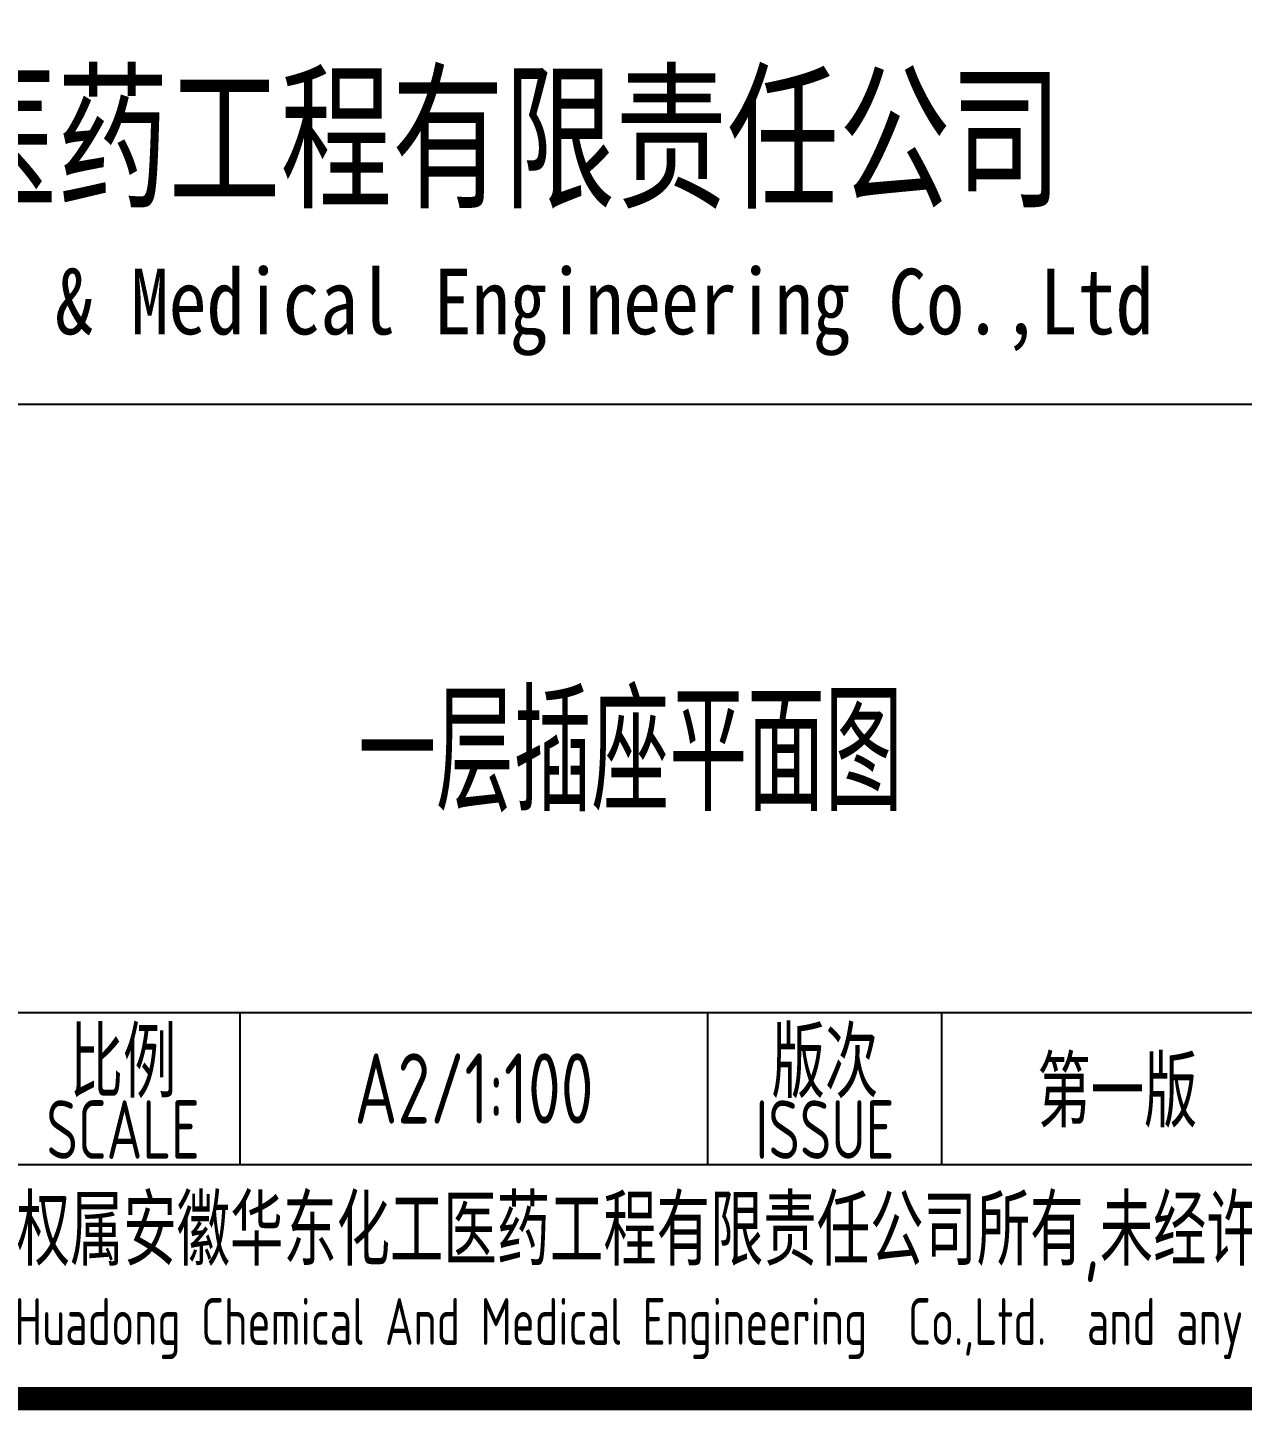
# Model space of a CAD drawing. Extents: x 6250600 to 6678662, y -692028 to -290561.
# Drawn here: x 6377712 to 6382904, y -419674 to -413765 of the extents above; entities that cross this region are included whole.
import ezdxf
from ezdxf.enums import TextEntityAlignment as Align

# ---------------------------------------------------------------- set-up
doc = ezdxf.new("R2010")
doc.units = 0
doc.header["$LTSCALE"] = 1000
doc.header["$MEASUREMENT"] = 0
doc.layers.get('0').update_dxf_attribs({"linetype": 'CONTINUOUS'})
doc.layers.add('PUB_TITLE', color=4, linetype='CONTINUOUS')
doc.styles.add('AHD', font='sceie.shx', dxfattribs={"width": 0.7, "bigfont": 'sceic.shx'})
doc.styles.add('ECEC_TQ_S', font='')
doc.styles.get('ECEC_TQ_S').set_extended_font_data('SimSun')

msp = doc.modelspace()

# ---------------------------------------------------------------- linework, layer by layer
for p, q in [((6372119.6, -415373.5), (6390119.6, -415373.5)), ((6372119.6, -417973.5), (6390119.6, -417973.5)), ((6378619.6, -418623.5), (6378619.6, -417973.5)), ((6380619.6, -418623.5), (6380619.6, -417973.5)), ((6381619.6, -418623.5), (6381619.6, -417973.5)), ((6372119.6, -418623.5), (6390119.6, -418623.5)), ((6372119.6, -419623.5), (6390119.6, -419623.5))]:
    msp.add_line(p, q)
at = {"layer": 'PUB_TITLE', "color": 4, "const_width": 100}
msp.add_lwpolyline([(6334219.6, -419623.5), (6390119.6, -419623.5), (6390119.6, -379623.5), (6334219.6, -379623.5)], close=True, dxfattribs=at)

# ---------------------------------------------------------------- texts
for s, height, style, width, p in [('安徽华东化工医药工程有限责任公司', 500, 'ECEC_TQ_S', 0.7, (6378314.5, -414223.5)), ('安徽华东化工医药工程有限责任公司', 500, 'ECEC_TQ_S', 0.7, (6378314.5, -414223.5)), ('Anhui Huadong Chemical & Medical Engineering Co.,Ltd', 280, 'ECEC_TQ_S', 0.85, (6378314.5, -414973.5)), ('Anhui Huadong Chemical & Medical Engineering Co.,Ltd', 280, 'ECEC_TQ_S', 0.85, (6378314.5, -414973.5)), ('一层插座平面图', 500, 'AHD', 0.7, (6380288.4, -416837.3)), ('比例', 300, 'AHD', 0.8, (6378119.6, -418173.5)), ('比例', 300, 'AHD', 0.8, (6378119.6, -418173.5)), ('版次', 300, 'AHD', 0.8, (6381119.6, -418173.5)), ('版次', 300, 'AHD', 0.8, (6381119.6, -418173.5)), ('SCALE', 250, 'AHD', 0.8, (6378119.6, -418473.5)), ('SCALE', 250, 'AHD', 0.8, (6378119.6, -418473.5)), ('ISSUE', 250, 'AHD', 0.8, (6381119.6, -418473.5)), ('ISSUE', 250, 'AHD', 0.8, (6381119.6, -418473.5)), ('本文件专有权属安徽华东化工医药工程有限责任公司所有,未经许可不得复制或转让给第三方', 300, 'AHD', 0.8, (6381119.6, -418923.5)), ('本文件专有权属安徽华东化工医药工程有限责任公司所有,未经许可不得复制或转让给第三方', 300, 'AHD', 0.8, (6381119.6, -418923.5)), ('The proprietary right of this document belongs to Anhui Huadong Chemical And Medical Engineering  Co.,Ltd.  and any replication or transfer to the 3rd. side is forbidden without its permission. ', 200, 'AHD', 0.8, (6381119.6, -419323.5)), ('The proprietary right of this document belongs to Anhui Huadong Chemical And Medical Engineering  Co.,Ltd.  and any replication or transfer to the 3rd. side is forbidden without its permission. ', 200, 'AHD', 0.8, (6381119.6, -419323.5))]:
    msp.add_text(s, height=height, dxfattribs=dict(style=style, width=width)).set_placement(p, align=Align.MIDDLE)
at = {"style": 'AHD', "width": 0.8}
for tag, text, p in [('第一版', '0', (6382369.6, -418298.5)), ('A2/1:100', '1:100', (6379619.6, -418298.5))]:
    msp.add_attdef(tag, text=text, height=300, dxfattribs=at).set_placement(p, align=Align.MIDDLE)

doc.saveas('drawing.dxf')
